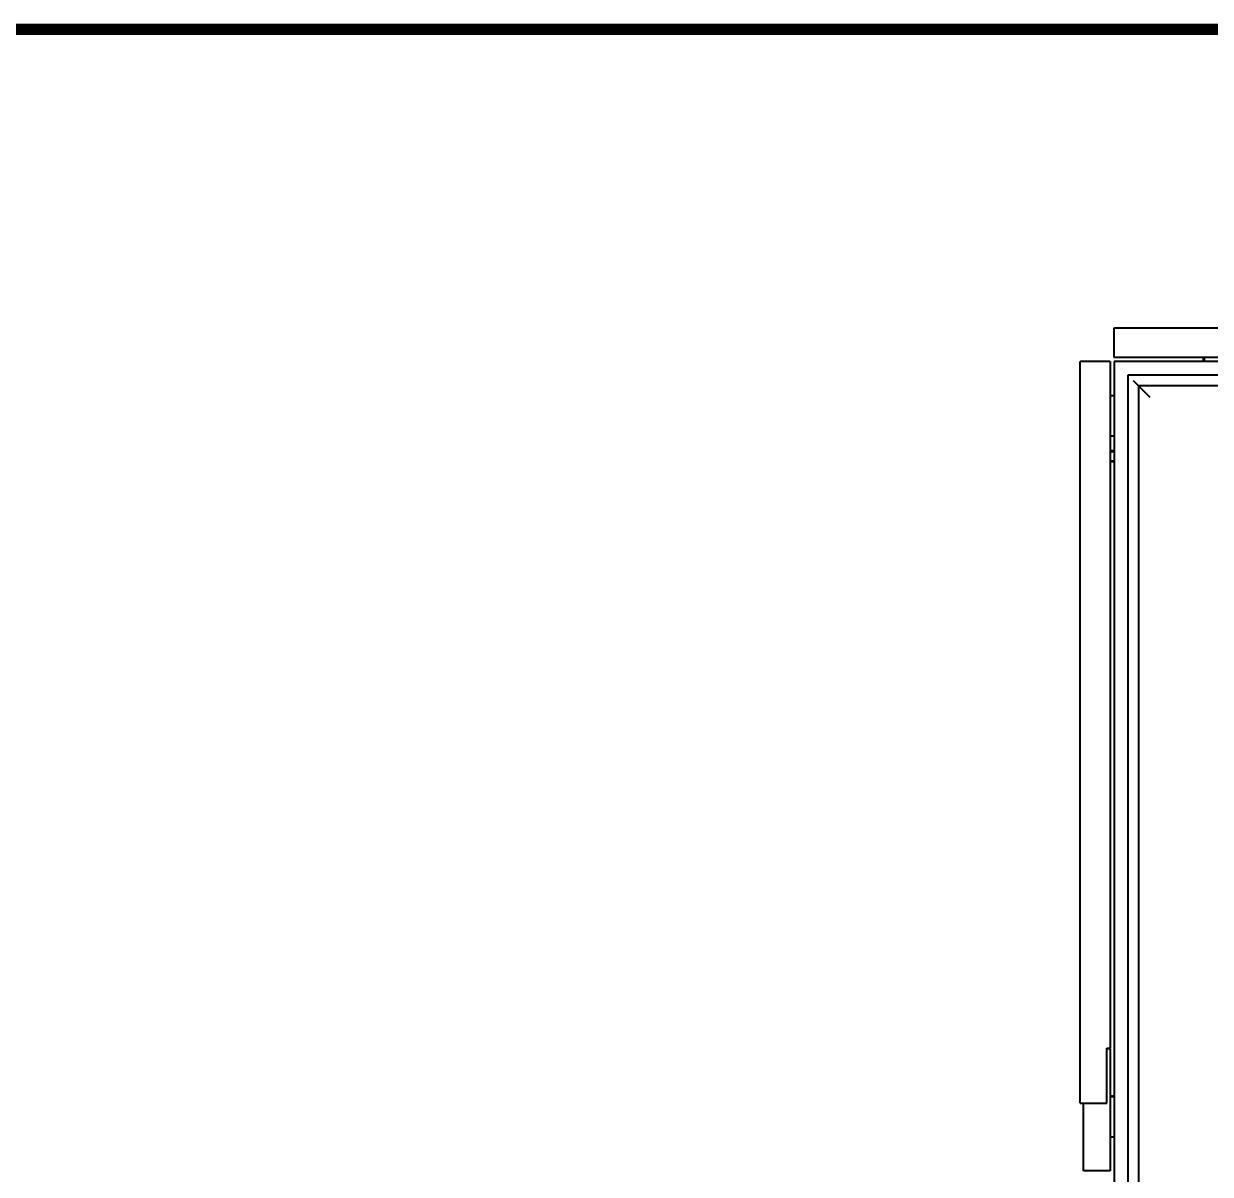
# Model space of a CAD drawing. Header units: millimetres. Extents: x 4969 to 37601, y -771 to 6478.
# Drawn here: x 18174 to 19051, y 5513 to 6362 of the extents above; entities that cross this region are included whole.
import ezdxf
from ezdxf.enums import TextEntityAlignment as Align

# ---------------------------------------------------------------- set-up
doc = ezdxf.new("R2010")
doc.units = ezdxf.units.MM
doc.header["$LTSCALE"] = 7
doc.header["$MEASUREMENT"] = 0
doc.layers.get('0').update_dxf_attribs({"linetype": 'CONTINUOUS'})
doc.layers.add('FORMAT-1', color=7, linetype='CONTINUOUS')
doc.layers.add('가시적인 것(ISO)', color=3, linetype='CONTINUOUS', lineweight=40)
doc.layers.add('가시적인 좁은 것(ISO)', color=3, linetype='CONTINUOUS', lineweight=35)
doc.styles.add('HAN', font='')
doc.styles.get('HAN').set_extended_font_data('GulimChe')

# ---------------------------------------------------------------- blocks, each defined once
blk = doc.blocks.new('format-a1')
at = {"layer": 'FORMAT-1', "color": 7, "const_width": 0.7}
blk.add_lwpolyline([(26, 10), (26, 592), (854, 592), (854, 10)], close=True, dxfattribs=at)
at = {"style": 'HAN'}
for tag, height, p in [('MODEL-NAME', 4.5, (811.393, 49.788)), ('SCALE', 4.05, (713.462, 41.941)), ('PART-NAME', 4.5, (811.393, 41.941)), ('DWG-NO', 4.5, (811.393, 34.021)), ('DRA-BY', 4.5, (623.33, 31.663)), ('CH-BY', 4.5, (648.063, 31.663)), ('APP-BY', 4.5, (672.796, 31.663)), ('관련업체명', 4.5, (733.827, 16.64)), ('DRA-DATE', 3.75, (623.33, 13.713)), ('CH-DATE', 3.75, (648.063, 13.713)), ('APP-DATE', 3.75, (672.796, 13.713))]:
    blk.add_attdef(tag, text='', height=height, dxfattribs=at).set_placement(p, align=Align.MIDDLE_CENTER)

msp = doc.modelspace()

# ---------------------------------------------------------------- linework, layer by layer
at = {"layer": '가시적인 것(ISO)'}
for p, q in [((18979.629, 6115.706), (18979.629, 6137.706)), ((18979.629, 6137.706), (19677.129, 6137.706)), ((18976.629, 6112.706), (18954.629, 6112.706)), ((18954.629, 5565.206), (18954.629, 6112.706)), ((18976.629, 6112.706), (18976.629, 5605.706)), ((19677.129, 6115.706), (18979.629, 6115.706)), ((18979.629, 6112.706), (18979.629, 4912.706)), ((20379.629, 6112.706), (18979.629, 6112.706)), ((19045.629, 6112.706), (19045.629, 6115.706)), ((18989.629, 6102.706), (18989.629, 4922.706)), ((20369.629, 6102.706), (18989.629, 6102.706)), ((18993.629, 6098.706), (18997.629, 6094.706)), ((18997.629, 6094.706), (18997.629, 4930.706)), ((19006.129, 6086.206), (18997.629, 6094.706)), ((20361.629, 6094.706), (18997.629, 6094.706)), ((18976.629, 6087.706), (18979.629, 6087.706)), ((18979.629, 6057.706), (18976.629, 6057.706)), ((18979.629, 6046.706), (18976.629, 6046.706)), ((18979.629, 6038.706), (18976.629, 6038.706)), ((18974.329, 5565.206), (18974.329, 5605.706)), ((18974.329, 5605.706), (18976.629, 5605.706)), ((18976.629, 5605.206), (18974.329, 5605.206)), ((18976.629, 5605.206), (18976.629, 5515.206)), ((18979.629, 5570.406), (18976.629, 5570.406)), ((18976.629, 5570.206), (18979.629, 5570.206)), ((18954.629, 5565.206), (18974.329, 5565.206)), ((18956.929, 5515.206), (18956.929, 5565.206)), ((18979.629, 5540.206), (18976.629, 5540.206)), ((18976.629, 5515.206), (18956.929, 5515.206))]:
    msp.add_line(p, q, dxfattribs=at)
at = {"layer": '가시적인 좁은 것(ISO)'}
for p, q in [((19046.373, 6115.706), (19046.373, 6112.706)), ((18979.629, 6045.962), (18976.629, 6045.962)), ((18976.629, 6039.45), (18979.629, 6039.45))]:
    msp.add_line(p, q, dxfattribs=at)

# ---------------------------------------------------------------- block references
at = {"xscale": 12, "yscale": 12, "zscale": 12}
msp.add_blockref('format-a1', (15544.635, -746.069), dxfattribs=at)

doc.saveas('drawing.dxf')
